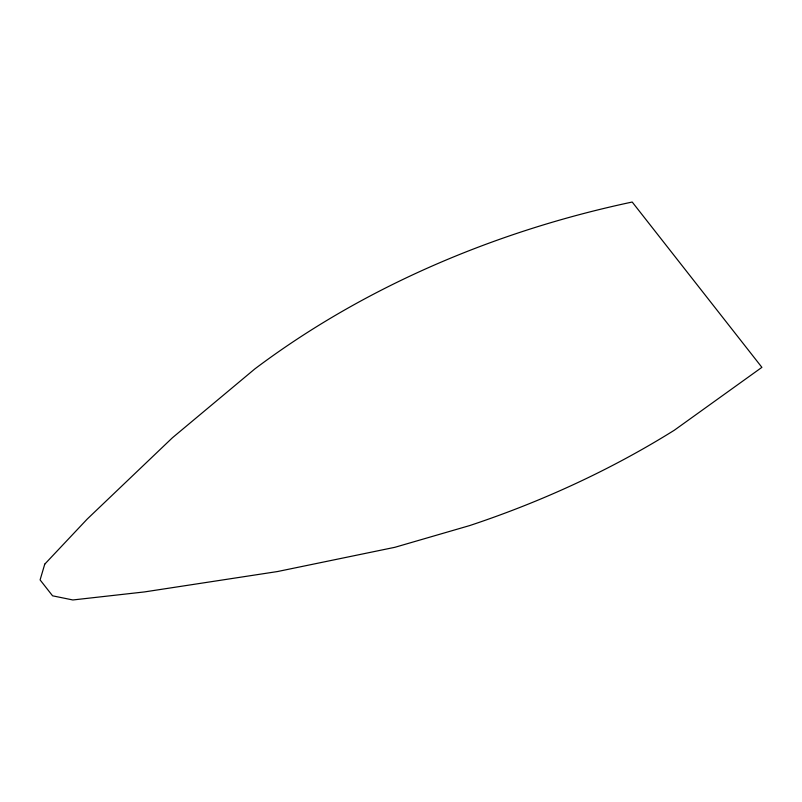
<?xml version="1.0" encoding="UTF-8"?>
<svg xmlns="http://www.w3.org/2000/svg" width="802" height="802" viewBox="0 0 802 802"><rect width="100%" height="100%" fill="white"/><g stroke="black" fill="none" stroke-linecap="round" stroke-linejoin="round"><path stroke-width="1.2" d="M44.752 564.147L40.1 579.916L52.571 595.816L72.852 599.966L144.4 591.936L277.432 571.555L394.905 547.295L469.621 525.591A825.93 620.487 -4.2 0 0 674.342 430.213L761.9 367.346L632.207 202.034A823.804 618.893 -4.2 0 0 254.906 368.86L172.45 437.742L87.228 519.054L44.752 564.147"/></g></svg>
